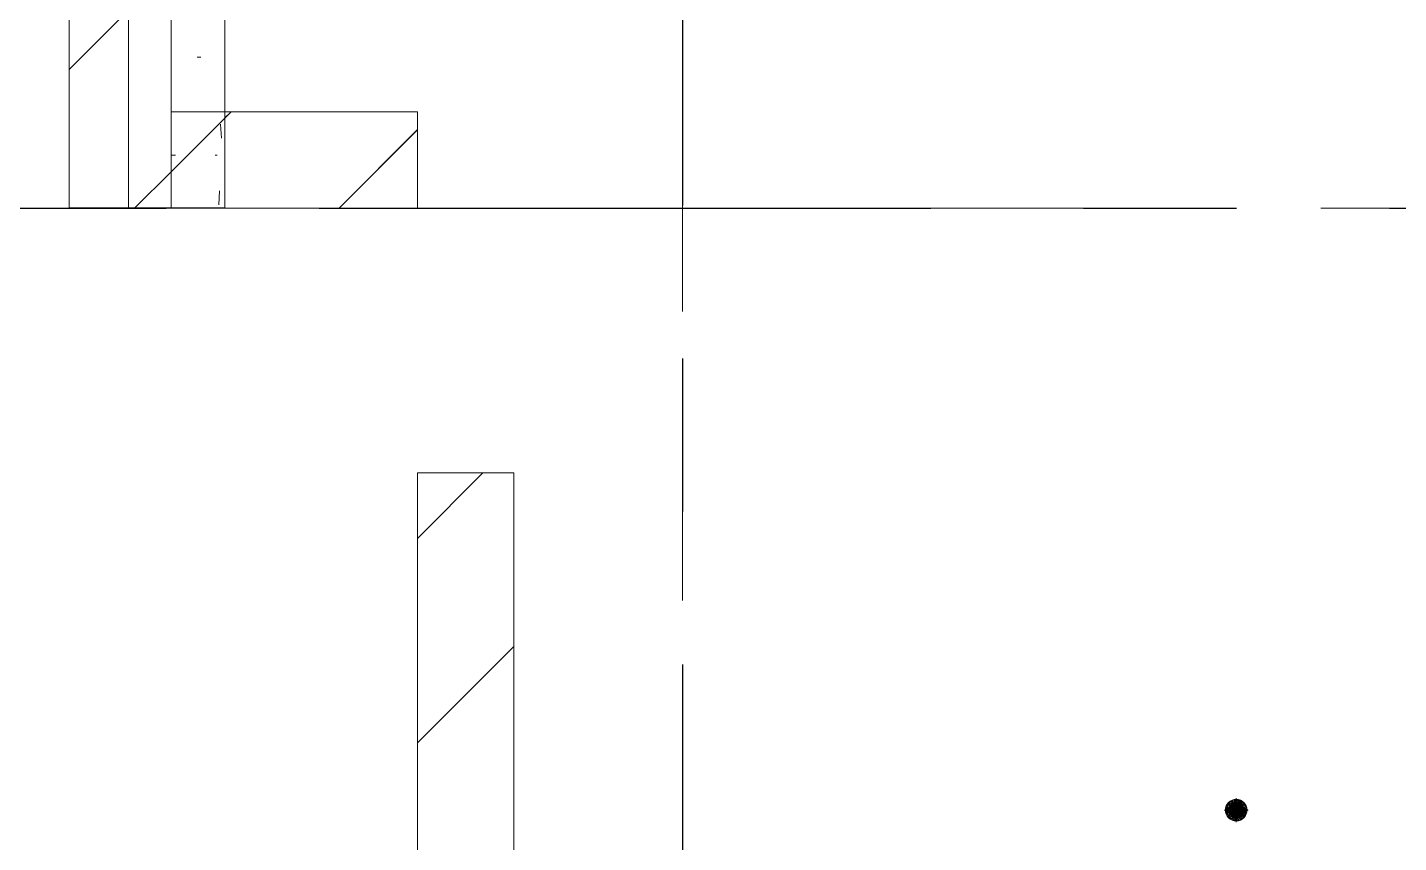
# Model space of a CAD drawing. Header units: millimetres. Extents: x -4000 to 187956, y -58990 to 162485.
# Drawn here: x 114140 to 116987, y 34133 to 35825 of the extents above; entities that cross this region are included whole.
import ezdxf

# ---------------------------------------------------------------- set-up
doc = ezdxf.new("R2010")
doc.units = ezdxf.units.MM
for name, pattern in [('Dash 1_16_', [317.5, 158.75, -158.75]), ('Grid Line', [2222.5, 1270, -317.5, 317.5, -317.5]), ('Grid Line 12_5mm', [2150, 1250, -300, 300, -300])]:
    doc.linetypes.add(name, pattern=pattern)
for name, color, linetype, lineweight in [('A-WALL', 113, 'Continuous', 13), ('A-WALL-PATT', 111, 'Continuous', 13), ('F-SPRN', 3, 'Continuous', 9), ('P-PIPE', 3, 'Continuous', 9), ('P-PIPE-CNTR', 3, 'Continuous', 9), ('S-GRID', 1, 'Continuous', 30)]:
    doc.layers.add(name, color=color, linetype=linetype, lineweight=lineweight)
pattern_1 = [(45, (0, 0), (-212.132, 212.132), [])]

# ---------------------------------------------------------------- blocks, each defined once
blk = doc.blocks.new('FP_937-FFS - TANG 1')
at = {"layer": 'A-WALL', "color": 50, "lineweight": 15}
blk.add_line((114549.8, 35650.1), (114549.8, 45250), dxfattribs=at)
at = {"layer": 'A-WALL', "color": 35, "lineweight": 15}
blk.add_line((114549.8, 35450.3), (114549.8, 35650.1), dxfattribs=at)
at = {"layer": 'A-WALL-PATT', "color": 8, "lineweight": 9}
blk.add_line((114500.1, 35763.2), (114492.7, 35763.2), dxfattribs=at)
at = {"layer": 'A-WALL-PATT', "color": 9, "lineweight": 9}
for p, q in [((114541.4, 35624.1), (114542.9, 35595)), ((114447.5, 35560), (114439.5, 35560)), ((114534.3, 35560), (114529.9, 35560)), ((114537.5, 35456.8), (114539.3, 35485.9))]:
    blk.add_line(p, q, dxfattribs=at)
blk = doc.blocks.new('Walls 3 - Walls 1-597475-FFS - TANG 1')
at = {"layer": 'A-WALL-PATT', "lineweight": 9}
h = blk.add_hatch(dxfattribs=at)
h.set_pattern_fill('FP_12', color=250, style=0, pattern_type=2)
h.set_pattern_definition(pattern_1)
h.paths.add_polyline_path([(114438.4, 35450.3), (114438.4, 45450), (114226.6, 45450), (114226.6, 35450.3)])
at = {"layer": 'A-WALL', "color": 50, "lineweight": 15}
for p, q in [((114226.6, 45450), (114226.6, 35450.3)), ((114438.4, 35450.3), (114438.4, 45450)), ((114549.8, 35650.1), (114549.8, 45250)), ((114226.6, 35450.3), (114438.4, 35450.3))]:
    blk.add_line(p, q, dxfattribs=at)
at = {"layer": 'A-WALL', "color": 35, "lineweight": 15}
for p, q in [((114349.8, 35450.3), (114349.8, 45450)), ((114549.8, 35450.3), (114549.8, 35650.1)), ((114349.8, 35450.3), (114226.6, 35450.3)), ((114349.8, 35450.3), (114438.4, 35450.3)), ((114438.4, 35450.3), (114549.8, 35450.3))]:
    blk.add_line(p, q, dxfattribs=at)
at = {"layer": 'A-WALL', "color": 53, "lineweight": 15}
blk.add_line((114438.4, 35450.3), (114549.8, 35450.3), dxfattribs=at)
at = {"layer": 'A-WALL', "color": 50, "lineweight": 15}
blk.add_blockref('FP_937-FFS - TANG 1', (0, 0), dxfattribs=at)
blk = doc.blocks.new('CMF2_NHAXUONG_A_rvt-1-FFS - TANG 1')
at = {"layer": 'A-WALL-PATT', "lineweight": 9}
h = blk.add_hatch(dxfattribs=at)
h.set_pattern_fill('FP_12', color=250, style=0, pattern_type=2)
h.set_pattern_definition(pattern_1)
h.paths.add_polyline_path([(114950, 35450.1), (114950, 35650.1), (114438.4, 35650.1), (114438.4, 35450.1)])
h = blk.add_hatch(dxfattribs=at)
h.set_pattern_fill('FP_12', color=250, style=0, pattern_type=2)
h.set_pattern_definition(pattern_1)
h.paths.add_polyline_path([(114950.2, 35450), (114950.2, 35650), (114550.2, 35650), (114550.2, 35450)])
h = blk.add_hatch(dxfattribs=at)
h.set_pattern_fill('FP_12', color=250, style=0, pattern_type=2)
h.set_pattern_definition(pattern_1)
h.paths.add_polyline_path([(114950, 25800), (115150, 25800), (115150, 34900), (114950, 34900), (114950, 26000)])
at = {"layer": 'A-WALL', "color": 53, "lineweight": 15}
for p, q in [((114350, 45450), (114350, 35450.3)), ((114550, 35450.1), (114550, 35650.1)), ((114950, 35650), (114950, 35450.1)), ((114550.2, 35450.1), (114950, 35450.1))]:
    blk.add_line(p, q, dxfattribs=at)
at = {"layer": 'A-WALL', "color": 35, "lineweight": 15}
for p, q in [((114350, 35450.3), (114350, 45450)), ((114550, 35650.1), (114550, 45250)), ((114438.4, 35650.1), (114549.8, 35650.1)), ((114549.8, 35650.1), (114549.8, 35450.1)), ((114950, 35650.1), (114549.8, 35650.1)), ((114550, 35650.1), (114550, 35450.1)), ((114550, 35450), (114350, 35450)), ((114549.8, 35450.1), (114438.4, 35450.1)), ((114950, 34900), (114950, 34090.2)), ((114950, 34900), (115150, 34900)), ((115150, 34090.2), (115150, 34900))]:
    blk.add_line(p, q, dxfattribs=at)
at = {"layer": 'A-WALL', "color": 50, "lineweight": 15}
for p, q in [((114550, 45250), (114550, 35650.1)), ((114950, 35650.1), (114438.4, 35650.1)), ((114438.4, 35650.1), (114438.4, 35450.1)), ((114950.2, 35650), (114550.2, 35650)), ((114550.2, 35650), (114550.2, 35450)), ((114950, 35450.1), (114950, 35650.1)), ((114950.2, 35450), (114950.2, 35650)), ((114550, 35450), (114350, 35450)), ((114438.4, 35450.1), (114950, 35450.1)), ((114550.2, 35450), (114950.2, 35450)), ((114950, 34900), (114950, 26000)), ((115150, 34900), (114950, 34900)), ((115150, 25800), (115150, 34900))]:
    blk.add_line(p, q, dxfattribs=at)
at = {"layer": 'S-GRID', "linetype": 'Grid Line 12_5mm', "lineweight": 9}
for p, q in [((115500, 161185.2), (115500, -16487.4)), ((-824.3, 35450), (183641.1, 35450))]:
    blk.add_line(p, q, dxfattribs=at)
at = {"layer": 'A-WALL', "color": 250, "lineweight": 9}
blk.add_blockref('Walls 3 - Walls 1-597475-FFS - TANG 1', (0, 0), dxfattribs=at)
blk = doc.blocks.new('Sprinkler_Up - DN20-V713-FFS - TANG 1')
at = {"layer": 'F-SPRN', "transparency": 33554534}
for points in [[(-13.5, 0), (-3.9, 0.7), (-1.7, 2.9), (-1.2, 3.5), (-0.6, 4), (0.6, 4), (1.2, 3.5), (1.7, 2.9), (4.6, 0), (22.2, 0), (18, 13.1), (6.9, 21.2), (-6.9, 21.2), (-18, 13.1), (-22.2, 0)], [(0, -21.2), (6.9, -21.2), (18, -13.1), (22.2, 0), (3.9, -0.7), (1.7, -2.9), (1.2, -3.5), (0.6, -4), (-0.6, -4), (-1.2, -3.5), (-1.7, -2.9), (-4.6, 0), (-22.2, 0), (-18, -13.1), (-6.9, -21.2)], [(0, -16.7), (4.3, -16.1), (11.8, -11.8), (16.1, -4.3), (16.1, 4.3), (11.8, 11.8), (8.3, 14.4), (0, 16.7), (-4.3, 16.1), (-11.8, 11.8), (-16.1, 4.3), (-16.1, -4.3), (-11.8, -11.8), (-8.3, -14.4)], [(0, -15.6), (7.8, -13.5), (13.5, -7.8), (15.1, -4), (15.1, 4), (13.5, 7.8), (7.8, 13.5), (0, 15.6), (-7.8, 13.5), (-11, 11), (-15.1, 4), (-15.1, -4), (-11, -11), (-7.8, -13.5)], [(-10.9, -5.5), (-10.9, 5.4), (-14.5, 5.4), (-14.5, -5.5)], [(-7.7, -5.5), (-7.7, 5.4), (-10.9, 5.4), (-10.9, -5.5)], [(0, -5.5), (0, 5.4), (-7.7, 5.4), (-7.7, -5.5)], [(0, 0), (5.7, 0), (2.9, 4.9), (-2.9, 4.9), (-5.7, 0)], [(2.9, -4.9), (5.7, 0), (-5.7, 0), (-2.9, -4.9)], [(0, 0), (4.6, 0), (0, 4.6), (-4.6, 0)], [(0, -4.6), (4.6, 0), (-4.6, 0)], [(0, -2.6), (1.3, 0), (-1.8, 0)], [(-1.3, 0), (1.8, 0), (0, 2.6)], [(7.7, -5.5), (7.7, 5.4), (0, 5.4), (0, -5.5)], [(10.9, -5.5), (10.9, 5.4), (7.7, 5.4), (7.7, -5.5)], [(14.5, -5.5), (14.5, 5.4), (10.9, 5.4), (10.9, -5.5)]]:
    blk.add_hatch(color=1, dxfattribs=at).paths.add_polyline_path(points)
at = {"layer": 'F-SPRN', "color": 1}
for p, q in [((-11.5, 5.4), (-14.5, 5.4)), ((-14.5, 5.4), (-11.3, 5.4)), ((-14.5, 5.4), (-14.5, 3.7)), ((-14.5, 3.3), (-14.5, 0)), ((-11.5, 5.4), (-11.5, 4)), ((-10.9, 1.9), (-10.9, 3.6)), ((-10.8, 5.4), (-8, 5.4)), ((-8.1, 5.4), (-10.8, 5.4)), ((-8.1, 5.4), (-8.1, 2.8)), ((-8.1, 2.5), (-8.1, 0.7)), ((-7.7, 4.8), (-7.7, 2.7)), ((-7.7, 4.8), (-7.7, 2.7)), ((-7.7, 2.1), (-7.7, 0.5)), ((-7.7, 2.1), (-7.7, 0.5)), ((-6.7, 5.4), (-4.7, 5.4)), ((-5.8, 3.8), (-5.8, 2.2)), ((-2.1, 0), (-2.1, 0)), ((-2.1, 0), (-2.1, -0.1)), ((-0.6, 2), (-0.6, 2)), ((-0.5, 2), (-0.6, 2)), ((0, 2.1), (-0.1, 2.1)), ((2.1, 0), (2.1, 0.1)), ((2.1, 0), (2.1, 0)), ((4.7, 5.4), (6.5, 5.4)), ((7.7, 5.4), (10.8, 5.4)), ((7.7, 5.2), (7.7, 2.7)), ((7.7, 5.2), (7.7, 2.7)), ((7.7, 2.3), (7.7, 0.5)), ((7.7, 2.3), (7.7, 0.5)), ((10.8, 5.4), (8.1, 5.4)), ((8.1, 5.4), (8.1, 2.8)), ((8.1, 2.5), (8.1, 0.4)), ((10.9, 5.4), (14.5, 5.4)), ((10.9, 3.6), (10.9, 0.2)), ((14.5, 5.4), (11.5, 5.4)), ((11.5, 5.4), (11.5, 4)), ((11.5, 3), (11.5, 0.2)), ((14.5, 5.4), (14.5, -5.5)), ((-14.5, -1.3), (-14.5, -3.7)), ((-11.1, -5.5), (-14.5, -5.5)), ((-14.5, -5.5), (-11.5, -5.5)), ((-10.9, -2.6), (-10.9, -1.3)), ((-10.8, -5.5), (-8.1, -5.5)), ((-7.8, -5.5), (-10.8, -5.5)), ((-8.1, -4.2), (-8.1, -5.5)), ((-7.7, -2.7), (-7.7, -4)), ((-7.7, -2.7), (-7.7, -4)), ((-7, -5.5), (-5.8, -5.5)), ((-4.8, -5.5), (-7, -5.5)), ((-5.8, -2.3), (-5.8, -3.8)), ((-2.1, -0.3), (-2, -0.4)), ((-2, -0.4), (-2, -0.5)), ((-2, -0.5), (-2, -0.6)), ((-2, -0.6), (-2, -0.7)), ((-2, -0.7), (-1.9, -0.7)), ((-1.9, -0.7), (-1.9, -0.8)), ((-1.9, -0.8), (-1.9, -0.9)), ((-1.9, -0.9), (-1.8, -1)), ((-1.8, -1), (-1.8, -1)), ((-1.8, -1), (-1.8, -1.1)), ((-1.8, -1.1), (-1.7, -1.2)), ((-1.7, -1.2), (-1.7, -1.2)), ((-1.7, -1.2), (-1.6, -1.3)), ((-1.6, -1.3), (-1.6, -1.4)), ((-1.6, -1.4), (-1.5, -1.4)), ((-1.5, -1.4), (-1.4, -1.5)), ((-1.4, -1.5), (-1.4, -1.5)), ((-1.4, -1.5), (-1.3, -1.6)), ((-1.3, -1.6), (-1.3, -1.7)), ((-1.3, -1.7), (-1.2, -1.7)), ((-1.2, -1.7), (-1.1, -1.7)), ((-1.1, -1.7), (-1.1, -1.8)), ((-1.1, -1.8), (-1, -1.8)), ((-1, -1.8), (-0.9, -1.9)), ((-0.9, -1.9), (-0.8, -1.9)), ((-0.8, -1.9), (-0.8, -1.9)), ((-0.8, -1.9), (-0.7, -2)), ((-0.7, -2), (-0.6, -2)), ((-0.6, -2), (-0.5, -2)), ((-0.4, -2), (-0.3, -2.1)), ((-0.3, -2.1), (-0.2, -2.1)), ((-0.2, -2.1), (-0.1, -2.1)), ((-0.1, -2.1), (0, -2.1)), ((0, -2.1), (0.1, -2.1)), ((0.1, -2.1), (0.1, -2.1)), ((0.1, -2.1), (0.2, -2.1)), ((0.2, -2.1), (0.3, -2.1)), ((0.3, -2.1), (0.4, -2)), ((0.4, -2), (0.5, -2)), ((0.5, -2), (0.6, -2)), ((0.6, -2), (0.6, -2)), ((0.6, -2), (0.7, -2)), ((0.7, -2), (0.8, -1.9)), ((0.8, -1.9), (0.9, -1.9)), ((0.9, -1.9), (1, -1.8)), ((0.9, -1.9), (0.9, -1.9)), ((1, -1.8), (1.1, -1.8)), ((1.1, -1.8), (1.2, -1.7)), ((1.2, -1.7), (1.3, -1.6)), ((1.2, -1.7), (1.2, -1.7)), ((1.3, -1.6), (1.4, -1.6)), ((1.4, -1.6), (1.4, -1.5)), ((1.5, -1.4), (1.6, -1.3)), ((1.6, -1.3), (1.7, -1.2)), ((1.6, -1.3), (1.6, -1.3)), ((1.7, -1.2), (1.7, -1.1)), ((1.7, -1.1), (1.8, -1.1)), ((1.8, -1), (1.9, -0.9)), ((1.8, -1.1), (1.8, -1)), ((1.9, -0.8), (2, -0.7)), ((1.9, -0.9), (1.9, -0.8)), ((1.9, -0.8), (1.9, -0.8)), ((2, -0.4), (2.1, -0.3)), ((2, -0.6), (2, -0.5)), ((2, -0.7), (2, -0.6)), ((2.1, -0.1), (2.1, 0)), ((2.1, -0.2), (2.1, -0.1)), ((2.1, -0.3), (2.1, -0.2)), ((7, -5.5), (4.8, -5.5)), ((5.8, -2.2), (5.8, -3.8)), ((5.8, -5.5), (7, -5.5)), ((7.7, -0.5), (7.7, -2.3)), ((7.7, -0.5), (7.7, -2.3)), ((7.7, -2.7), (7.7, -5.4)), ((7.7, -2.7), (7.7, -5.4)), ((10.8, -5.5), (7.7, -5.5)), ((8.1, -0.4), (8.1, -2.5)), ((8.1, -2.8), (8.1, -5.5)), ((8.1, -5.5), (10.8, -5.5)), ((10.9, -0.2), (10.9, -3.6)), ((14.5, -5.5), (10.9, -5.5)), ((11.5, -0.2), (11.5, -3)), ((11.5, -4), (11.5, -5.5)), ((11.5, -5.5), (14.5, -5.5))]:
    blk.add_line(p, q, dxfattribs=at)
at = {"layer": 'F-SPRN', "color": 1, "flags": 128}
for points in [[(-0.6, 2), (-0.7, 2), (-0.8, 1.9), (-0.9, 1.9), (-0.9, 1.9), (-1, 1.8), (-1.1, 1.8), (-1.2, 1.7), (-1.2, 1.7), (-1.3, 1.6), (-1.4, 1.6), (-1.4, 1.5), (-1.5, 1.5), (-1.5, 1.4), (-1.6, 1.3), (-1.6, 1.3), (-1.7, 1.2), (-1.7, 1.1), (-1.8, 1.1), (-1.8, 1), (-1.9, 0.9), (-1.9, 0.8), (-1.9, 0.8), (-2, 0.7), (-2, 0.6), (-2, 0.5), (-2, 0.5), (-2, 0.4), (-2.1, 0.3), (-2.1, 0.2), (-2.1, 0.1), (-2.1, 0)], [(-0.1, 2.1), (-0.1, 2.1), (-0.2, 2.1), (-0.3, 2.1), (-0.4, 2), (-0.5, 2)], [(2.1, 0.1), (2.1, 0.2), (2.1, 0.2), (2.1, 0.3), (2, 0.4), (2, 0.5), (2, 0.6), (2, 0.7), (1.9, 0.7), (1.9, 0.8), (1.9, 0.9), (1.8, 1), (1.8, 1), (1.8, 1.1), (1.7, 1.2), (1.7, 1.2), (1.6, 1.3), (1.6, 1.4), (1.5, 1.4), (1.4, 1.5), (1.4, 1.5), (1.3, 1.6), (1.3, 1.7), (1.2, 1.7), (1.1, 1.7), (1.1, 1.8), (1, 1.8), (0.9, 1.9), (0.8, 1.9), (0.8, 1.9), (0.7, 2), (0.6, 2), (0.5, 2), (0.4, 2), (0.4, 2), (0.3, 2.1), (0.2, 2.1), (0.1, 2.1), (0, 2.1)], [(-2.1, -0.1), (-2.1, -0.2), (-2.1, -0.2), (-2.1, -0.3)], [(-0.5, -2), (-0.4, -2), (-0.4, -2)], [(1.4, -1.5), (1.5, -1.5), (1.5, -1.4)], [(2, -0.5), (2, -0.5), (2, -0.4)]]:
    blk.add_lwpolyline(points, dxfattribs=at)
at = {"layer": 'F-SPRN', "color": 1}
for radius, start, end in [(22.2, 360, 180), (21.9, 165.6773, 179.2615), (21.9, 144.7698, 164.8151), (21.9, 126.6942, 143.2701), (16.7, 167.6802, 180), (16.7, 167.6802, 180), (16.7, 155.3879, 164.9693), (16.7, 155.3879, 164.9693), (15.6, 166.4265, 180), (15.6, 166.4265, 180), (15.6, 150.9409, 165), (15.6, 159.6139, 165), (16.7, 136.7213, 149.931), (16.7, 136.7213, 149.931), (15.6, 150.9409, 156.3845), (15.6, 138.4214, 150), (15.6, 138.4214, 150), (21.9, 108.2621, 125.7507), (16.7, 121.4181, 130.5751), (16.7, 121.4181, 130.5751), (15.6, 120.5262, 133.2078), (15.6, 120.5262, 133.2078), (16.7, 106.5995, 120), (16.7, 106.5995, 120), (15.6, 114.4363, 119.9813), (15.6, 114.4363, 119.9813), (21.9, 99.348, 107.901), (4.63, 155.7832, 180), (4.63, 155.7832, 180), (16.7, 96.4143, 105), (16.7, 96.4143, 105), (4.63, 109.0192, 138.2703), (4.63, 109.0192, 138.2703), (21.9, 90.145, 98.8503), (15.6, 95.5762, 100.6843), (15.6, 95.5762, 100.6843), (2.56, 109.0192, 168.8278), (2.56, 109.0192, 168.8278), (2.04, 109.0192, 180), (16.7, 83.0684, 90), (16.7, 83.0684, 90), (4.63, 17.9592, 90), (4.63, 17.9592, 90), (3.81, 57.0577, 90), (2.56, 14.5599, 90), (2.56, 14.5599, 90), (2.04, 10.4703, 90), (21.9, 72.5583, 89.4624), (15.6, 75.573, 80.5892), (15.6, 75.573, 80.5892), (3.81, 16.1605, 43.8358), (15.6, 67.5614, 74.5481), (15.6, 67.5614, 74.5481), (16.7, 60, 75), (16.7, 60, 75), (15.6, 60.0187, 65.5637), (15.6, 60.0187, 65.5637), (21.9, 54.2493, 71.7379), (15.6, 46.7922, 60), (15.6, 46.7922, 60), (16.7, 49.4249, 58.5819), (16.7, 49.4249, 58.5819), (15.6, 30, 41.5786), (15.6, 30, 41.5786), (16.7, 30, 43.2787), (16.7, 30, 43.2787), (21.9, 36.7299, 53.3058), (15.6, 23.6155, 29.5646), (15.6, 15, 29.5646), (15.6, 15, 20.3861), (16.7, 15, 24.6121), (16.7, 15, 24.6121), (15.6, 360, 13.6618), (15.6, 0, 13.6618), (16.7, 360, 12.3198), (16.7, 0, 12.3198), (21.9, 15.1849, 35.2302), (21.9, 0.7385, 14.3227), (22.2, 180, 360), (21.9, 180.7385, 194.3227), (21.9, 195.1849, 215.2302), (21.9, 216.7299, 233.3058), (16.7, 180, 192.3198), (16.7, 180, 192.3198), (16.7, 195.0307, 204.6121), (16.7, 195.0307, 204.6121), (15.6, 181.9082, 193.6618), (15.6, 181.9082, 193.6618), (15.6, 197.3339, 209.5646), (15.6, 197.3339, 209.5646), (16.7, 210.069, 223.2787), (16.7, 210.069, 223.2787), (15.6, 212.5472, 221.5786), (15.6, 212.5472, 221.5786), (21.9, 234.2493, 251.7379), (16.7, 229.4249, 238.5819), (16.7, 229.4249, 238.5819), (15.6, 233.795, 240), (15.6, 233.795, 240), (16.7, 240, 255), (16.7, 240, 255), (15.6, 240.0187, 254.5481), (15.6, 240.0187, 254.5481), (21.9, 252.5583, 269.4624), (4.63, 197.9592, 0), (4.63, 197.9592, 360), (15.6, 255, 267.64), (15.6, 255, 267.64), (3.81, 196.1605, 360), (2.56, 191.1677, 270), (2.56, 191.1677, 270), (2.04, 190.4703, 270), (16.7, 263.0684, 270), (16.7, 263.0684, 270), (2.04, 270, 0), (2.56, 270, 0), (2.56, 270, 360), (21.9, 270.145, 278.8503), (15.6, 275.5762, 280.6843), (15.6, 275.5762, 280.6843), (16.7, 276.4143, 285), (16.7, 276.4143, 285), (21.9, 279.348, 287.901), (16.7, 286.5995, 300), (16.7, 286.5995, 300), (15.6, 294.4363, 299.9813), (15.6, 294.4363, 299.9813), (21.9, 288.2621, 305.7507), (15.6, 300, 313.2078), (15.6, 300, 313.2078), (16.7, 301.4181, 310.5751), (16.7, 301.4181, 310.5751), (15.6, 318.4214, 330), (15.6, 318.4214, 330), (16.7, 316.7213, 330), (16.7, 316.7213, 330), (21.9, 306.6942, 323.2701), (15.6, 330.4354, 345), (15.6, 330.4354, 336.3845), (15.6, 339.6139, 345), (15.6, 346.3382, 360), (15.6, 346.3382, 360), (16.7, 335.3879, 345), (16.7, 335.3879, 345), (16.7, 347.6802, 360), (16.7, 347.6802, 360), (21.9, 324.7698, 344.8151), (21.9, 345.6773, 359.2615)]:
    blk.add_arc((0, 0), radius, start, end, dxfattribs=at)
blk = doc.blocks.new('Steel_Transition_Threaded_HoaPhat - Standard-V953-FFS - TANG 1')
at = {"layer": 'P-PIPE', "lineweight": 13, "transparency": 33554534}
h = blk.add_hatch(color=1, dxfattribs=at)
h.paths.add_polyline_path([(49550, 126427.6), (49555.8, 126428.4), (49561.3, 126430.6), (49565.9, 126434.2), (49569.5, 126438.8), (49571.7, 126444.3), (49572.5, 126450.1), (49571.7, 126455.9), (49569.5, 126461.3), (49565.9, 126466), (49561.3, 126469.6), (49555.8, 126471.8), (49550, 126472.6), (49544.2, 126471.8), (49538.8, 126469.6), (49534.1, 126466), (49530.5, 126461.3), (49528.3, 126455.9), (49527.5, 126450.1), (49528.3, 126444.3), (49530.5, 126438.8), (49534.1, 126434.2), (49538.8, 126430.6), (49544.2, 126428.4)])
h.paths.add_polyline_path([(49550, 126430), (49544.8, 126430.7), (49540, 126432.7), (49535.8, 126435.9), (49532.6, 126440), (49530.6, 126444.9), (49529.9, 126450.1), (49530.6, 126455.3), (49532.6, 126460.1), (49535.8, 126464.3), (49540, 126467.5), (49544.8, 126469.5), (49550, 126470.2), (49555.2, 126469.5), (49560.1, 126467.5), (49564.2, 126464.3), (49567.4, 126460.1), (49569.4, 126455.3), (49570.1, 126450.1), (49569.4, 126444.9), (49567.4, 126440), (49564.2, 126435.9), (49560.1, 126432.7), (49555.2, 126430.7)])
for points in [[(49529.9, 126450.1), (49533.6, 126450.1), (49535.8, 126458.3), (49541.8, 126464.3), (49550, 126466.5), (49558.2, 126464.3), (49564.2, 126458.3), (49566.4, 126450.1), (49570.1, 126450.1), (49569.4, 126455.3), (49567.4, 126460.1), (49564.2, 126464.3), (49560.1, 126467.5), (49555.2, 126469.5), (49550, 126470.2), (49544.8, 126469.5), (49540, 126467.5), (49535.8, 126464.3), (49532.6, 126460.1), (49530.6, 126455.3)], [(49550, 126431.6), (49554.8, 126432.2), (49559.3, 126434.1), (49563.1, 126437), (49566, 126440.8), (49567.9, 126445.3), (49568.5, 126450.1), (49567.9, 126454.9), (49566, 126459.3), (49563.1, 126463.2), (49559.3, 126466.1), (49554.8, 126468), (49550, 126468.6), (49545.2, 126468), (49540.8, 126466.1), (49536.9, 126463.2), (49534, 126459.3), (49532.1, 126454.9), (49531.5, 126450.1), (49532.1, 126445.3), (49534, 126440.8), (49536.9, 126437), (49540.8, 126434.1), (49545.2, 126432.2)], [(49550, 126430), (49555.2, 126430.7), (49560.1, 126432.7), (49564.2, 126435.9), (49567.4, 126440), (49569.4, 126444.9), (49570.1, 126450.1), (49566.4, 126450.1), (49564.2, 126441.9), (49558.2, 126435.9), (49550, 126433.7), (49541.8, 126435.9), (49535.8, 126441.9), (49533.6, 126450.1), (49529.9, 126450.1), (49530.6, 126444.9), (49532.6, 126440), (49535.8, 126435.9), (49540, 126432.7), (49544.8, 126430.7)]]:
    blk.add_hatch(color=1, dxfattribs=at).paths.add_polyline_path(points)
at = {"layer": 'P-PIPE', "color": 20, "lineweight": 13}
for radius, start, end in [(22.5, 0, 180), (22.5, 0, 180), (20.1, 150, 162.7449), (20.1, 128.8856, 148.1553), (18.5, 136.4297, 150), (18.5, 136.4297, 150), (16.4, 141.9681, 150), (18.5, 123.4976, 133.2041), (18.5, 123.4976, 133.2041), (20.1, 109.6859, 125.0043), (16.4, 121.0738, 126.4537), (18.5, 106.819, 120), (18.5, 106.819, 120), (16.4, 113.4045, 120), (16.4, 107.4657, 111.9681), (20.1, 100.9975, 105), (18.5, 91.4353, 103.2046), (18.5, 91.4353, 103.2046), (16.4, 96.2132, 104.6042), (20.1, 90.5246, 98.5089), (18.5, 78.0986, 90), (18.5, 78.0986, 90), (20.1, 75.0607, 87.9279), (16.4, 66.9681, 75), (18.5, 60, 75), (18.5, 60, 75), (20.1, 54.9957, 75), (18.5, 46.7959, 56.5024), (18.5, 46.7959, 56.5024), (20.1, 31.8447, 51.1144), (16.4, 30, 38.0319), (18.5, 30, 43.5703), (18.5, 30, 43.5703), (20.1, 17.2551, 30), (22.5, 180, 0), (22.5, 180, 0), (20.1, 166.0499, 180), (20.1, 180, 193.9501), (20.1, 197.2551, 210), (18.5, 166.5939, 180), (18.5, 166.5939, 180), (18.5, 180, 193.4061), (18.5, 180, 193.4061), (18.5, 157.6232, 165), (18.5, 157.6232, 165), (18.5, 195, 202.3768), (18.5, 195, 202.3768), (20.1, 211.8447, 231.1144), (16.4, 180.8106, 191.4533), (16.4, 168.5467, 175.1607), (18.5, 210, 223.5703), (18.5, 210, 223.5703), (16.4, 158.0319, 163.506), (16.4, 210.6635, 218.0319), (18.5, 226.7959, 236.5024), (18.5, 226.7959, 236.5024), (20.1, 234.9957, 255), (16.4, 230.4733, 236.6389), (18.5, 240, 255), (18.5, 240, 255), (16.4, 240, 246.5955), (16.4, 246.9681, 255), (20.1, 255.0607, 267.9279), (18.5, 258.0986, 270), (18.5, 258.0986, 270), (16.4, 264.1652, 268.506), (20.1, 270.5246, 278.5089), (18.5, 271.4353, 283.2046), (18.5, 271.4353, 283.2046), (16.4, 276.4537, 283.9063), (20.1, 280.9975, 285), (16.4, 287.4657, 291.9681), (18.5, 286.819, 300), (18.5, 286.819, 300), (16.4, 293.4045, 300), (20.1, 289.6859, 305.0043), (18.5, 303.4976, 313.2041), (18.5, 303.4976, 313.2041), (20.1, 308.8856, 328.1553), (18.5, 316.4297, 330), (18.5, 316.4297, 330), (16.4, 338.0319, 342.8691), (16.4, 0, 8.0319), (16.4, 351.9681, 0), (18.5, 15, 22.3768), (18.5, 15, 22.3768), (18.5, 337.6232, 345), (18.5, 337.6232, 345), (20.1, 330, 342.7449), (18.5, 0, 13.4061), (18.5, 0, 13.4061), (18.5, 346.5939, 0), (18.5, 346.5939, 0), (20.1, 0, 13.9501), (20.1, 346.0499, 0)]:
    blk.add_arc((49550, 126450.1), radius, start, end, dxfattribs=at)

msp = doc.modelspace()

# ---------------------------------------------------------------- block references
at = {"lineweight": 5}
msp.add_blockref('CMF2_NHAXUONG_A_rvt-1-FFS - TANG 1', (0, 0), dxfattribs=at)

# ---------------------------------------------------------------- next in the draw order: hatches: boundary and pattern name
at = {"layer": 'P-PIPE', "transparency": 33554534}
for points in [[(116641.7, 34185.6), (116642.8, 34187.6), (116641.7, 34191.7), (116642.8, 34195.9), (116645.8, 34199), (116657.2, 34204.3), (116658.4, 34208.4), (116657.2, 34212.6), (116655.9, 34214.3), (116650, 34216.8), (116641.7, 34214.6), (116635.5, 34208.4), (116633.3, 34200.1), (116635.5, 34191.7), (116638.2, 34188.3)], [(116650, 34183.4), (116658.4, 34185.6), (116661.8, 34188.3), (116666.1, 34195.8), (116666.1, 34204.4), (116661.8, 34211.9), (116658.4, 34214.6), (116650, 34216.8), (116645.7, 34216.2), (116638.2, 34211.9), (116633.9, 34204.4), (116633.9, 34195.8), (116638.2, 34188.3), (116641.7, 34185.6)]]:
    msp.add_hatch(color=1, dxfattribs=at).paths.add_polyline_path(points)

# ---------------------------------------------------------------- next in the draw order: linework, layer by layer
at = {"layer": 'P-PIPE', "color": 1}
for centre, radius, start, end in [((116650, 34200.1), 16.7, 170.1108, 177.203), ((116650, 34200.1), 16.7, 182.797, 189.8892), ((116650, 34200.1), 16.7, 190.2154, 195.2487), ((116650, 34200.1), 16.7, 157.579, 164.2722), ((116650, 34200.1), 16.7, 140.6908, 147.6969), ((116650, 34191.7), 8.35, 172.0327, 181.5407), ((116650, 34191.7), 8.35, 131.0366, 150), ((116650, 34191.7), 8.35, 115.6806, 125.5287), ((116650, 34191.7), 8.35, 100.6842, 114.0387), ((116650, 34191.7), 8.35, 90, 100.6842), ((116650, 34208.4), 8.35, 270, 280.6842), ((116650, 34208.4), 8.35, 69.0027, 79.2369), ((116650, 34208.4), 8.35, 46.6998, 60.5692), ((116650, 34208.4), 8.35, 316.3183, 330), ((116650, 34208.4), 8.35, 20.1285, 29.0413), ((116650, 34208.4), 8.35, 8.0385, 17.9918), ((116650, 34200.1), 16.7, 46.0317, 51.8726), ((116650, 34200.1), 16.7, 32.3031, 45.2846), ((116650, 34200.1), 16.7, 25.0364, 31.0974), ((116650, 34200.1), 16.7, 328.9026, 336.686), ((116650, 34200.1), 16.7, 16.9375, 22.421), ((116650, 34200.1), 16.7, 4.3093, 9.8892), ((116650, 34200.1), 16.7, 350.1108, 355.6907), ((116650, 34200.1), 16.7, 231.8726, 237.203), ((116650, 34191.7), 8.35, 199.9004, 209.0413), ((116650, 34200.1), 16.7, 246.8976, 251.0986), ((116650, 34191.7), 8.35, 226.6998, 240.5692), ((116650, 34200.1), 16.7, 254.7154, 259.6727), ((116650, 34191.7), 8.35, 249.0027, 259.2369), ((116650, 34200.1), 16.7, 266.0042, 273.5288), ((116650, 34200.1), 16.7, 284.6882, 289.3082), ((116650, 34200.1), 16.7, 308.1274, 313.9683), ((116650, 34200.1), 16.7, 314.7154, 320.6908)]:
    msp.add_arc(centre, radius, start, end, dxfattribs=at)
at = {"layer": 'P-PIPE-CNTR', "color": 1, "linetype": 'Dash 1_16_'}
for p, q in [((116650, 34222.6), (116650, 34225.1)), ((116650, 34221.2), (116650, 34222.6)), ((116650, 34218.6), (116650, 34220.2)), ((116625, 34200.1), (116627.5, 34200.1)), ((116627.8, 34200.1), (116631.5, 34200.1)), ((116636.5, 34200.1), (116642.3, 34200.1)), ((116645.4, 34200.1), (116647.6, 34200.1)), ((116648.7, 34200.1), (116650, 34200.1)), ((116650, 34216.8), (116650, 34218.6)), ((116650, 34213.6), (116650, 34215.2)), ((116650, 34209.8), (116650, 34212.6)), ((116650, 34205.5), (116650, 34209.1)), ((116650, 34202.6), (116650, 34204.3)), ((116650, 34200.1), (116650, 34202.1)), ((116650, 34198), (116650, 34200.1)), ((116650, 34200.1), (116651.3, 34200.1)), ((116650, 34195.9), (116650, 34197.5)), ((116650, 34191.1), (116650, 34194.6)), ((116651.8, 34200.1), (116654.6, 34200.1)), ((116655.7, 34200.1), (116663.5, 34200.1)), ((116666.4, 34200.1), (116667.9, 34200.1)), ((116668.5, 34200.1), (116672.2, 34200.1)), ((116672.5, 34200.1), (116675, 34200.1)), ((116650, 34188.1), (116650, 34190.4)), ((116650, 34185), (116650, 34186.5)), ((116650, 34181.6), (116650, 34183.4)), ((116650, 34180), (116650, 34181.6)), ((116650, 34177.6), (116650, 34178.9)), ((116650, 34175.1), (116650, 34177.6))]:
    msp.add_line(p, q, dxfattribs=at)
at = {"layer": 'S-GRID', "linetype": 'Grid Line'}
for p, q in [((115500, 161185.2), (115500, -16487.4)), ((-824.3, 35450), (183641.1, 35450))]:
    msp.add_line(p, q, dxfattribs=at)

# ---------------------------------------------------------------- next in the draw order: block references
at = {"layer": 'F-SPRN', "color": 1}
msp.add_blockref('Sprinkler_Up - DN20-V713-FFS - TANG 1', (116650, 34200.1), dxfattribs=at)
at = {"layer": 'P-PIPE', "color": 20, "lineweight": 13}
msp.add_blockref('Steel_Transition_Threaded_HoaPhat - Standard-V953-FFS - TANG 1', (67100, -92250), dxfattribs=at)

doc.saveas('drawing.dxf')
